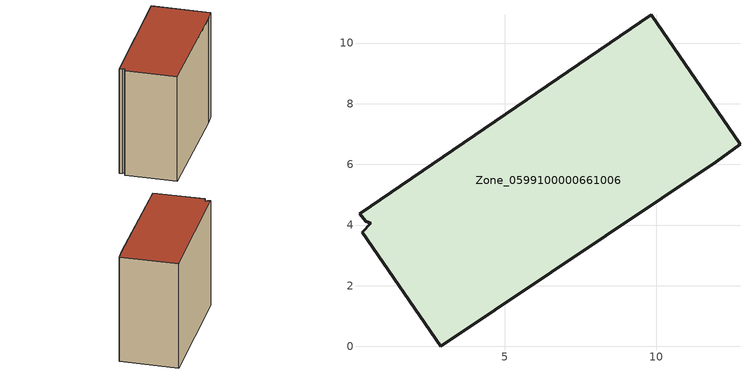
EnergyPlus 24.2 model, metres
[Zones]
Zone_0599100000661006
 floor ground (C_G): 0.42,4.12 0.22,4.37 9.83,10.94 12.76,6.66 11.97,6.08 2.9,0 0.31,3.77 0.59,4.06 z0
 wall outside (C_F): 11.97,6.08 12.76,6.66 9.83,10.94 0.22,4.37 0.42,4.12 0.59,4.06 0.31,3.77 2.9,0 11.97,6.08 z0:9.97
 roof outside (C_R): 0.22,4.37 0.42,4.12 0.59,4.06 0.31,3.77 2.9,0 11.97,6.08 12.76,6.66 9.83,10.94 z9.97
[BUILDING]
Pand.0599100000661006: North Axis=0; Terrain=City; Loads Convergence Tolerance Value=0.04; Temperature Convergence Tolerance Value=0.4; Solar Distribution=FullExterior; Maximum Number of Warmup Days=25; Minimum Number of Warmup Days=1
[Site:Location]
Rotterdam.The.Hague.AP_ZH_NLD Design_Conditions: Latitude=51.96; Longitude=4.45; Time Zone=1; Elevation=-4.5
[SITE:GROUNDTEMPERATURE:BUILDINGSURFACE]
18, 18, 18, 18, 18, 18, 18, 18, 18, 18, 18, 18
[MATERIAL] Thermal Absorptance=0.9; Solar Absorptance=0.7; Visible Absorptance=0.7
Name | Roughness | Thickness | Conductivity | Density | Specific Heat
G.TI.1946 | MediumSmooth | 0.15 | 1 | 540 | 1210
F.TI.1946 | Rough | 0.3 | 0.857143 | 1920 | 840
R.TI.1946 | MediumRough | 0.2 | 0.1 | 1500 | 1000
[CONSTRUCTION]
C_G: G.TI.1946
C_F: F.TI.1946
C_R: R.TI.1946
[ZONE]
Zone_0599100000661006: Type=1; Multiplier=1; Ceiling Height=Autocalculate; Volume=Autocalculate; Floor Area=autocalculate; Part of Total Floor Area=Yes
[ZONEINFILTRATION:DESIGNFLOWRATE]
Infil_Zone_0599100000661006: Zone or ZoneList or Space or SpaceList=Zone_0599100000661006; Schedule=AlwaysOn; Design Flow Rate Calculation Method=Flow/Area; Flow Rate per Floor Area=0.003; Constant Term Coefficient=1; Temperature Term Coefficient=0; Velocity Term Coefficient=0; Velocity Squared Term Coefficient=0
[HVACTEMPLATE:ZONE:IDEALLOADSAIRSYSTEM]
Zone_0599100000661006: Maximum Heating Supply Air Temperature=50; Minimum Cooling Supply Air Temperature=13; Maximum Heating Supply Air Humidity Ratio=0.0156; Minimum Cooling Supply Air Humidity Ratio=0.0077; Heating Limit=NoLimit; Cooling Limit=NoLimit; Dehumidification Control Type=ConstantSensibleHeatRatio; Cooling Sensible Heat Ratio=0.7; Dehumidification Setpoint=60; Humidification Control Type=None; Humidification Setpoint=30; Outdoor Air Method=None; Outdoor Air Flow Rate per Person=0.00944; Outdoor Air Flow Rate per Zone Floor Area=0; Outdoor Air Flow Rate per Zone=0; Demand Controlled Ventilation Type=None; Outdoor Air Economizer Type=NoEconomizer; Heat Recovery Type=None; Sensible Heat Recovery Effectiveness=0.7; Latent Heat Recovery Effectiveness=0.65
[ZONECONTROL:THERMOSTAT]
ThermostatControl_Zone_0599100000661006: Zone or ZoneList=Zone_0599100000661006; Control Type Schedule=DualSetpointControlType; Control 1=Thermostat_Zone_0599100000661006; Temperature Difference Between Cutout And Setpoint=0
[THERMOSTATSETPOINT:DUALSETPOINT]
Thermostat_Zone_0599100000661006: Heating Setpoint Temperature Schedule=HeatingSetpoint_Zone_0599100000661006; Cooling Setpoint Temperature Schedule=CoolingSetpoint_Zone_0599100000661006
[SCHEDULE:COMPACT]
HeatingSetpoint_Zone_0599100000661006: Through: 12/31, For: AllDays, Until: 24:00, 21
CoolingSetpoint_Zone_0599100000661006: Through: 12/31, For: AllDays, Until: 24:00, 24
DualSetpointControlType: Through: 12/31, For: AllDays, Until: 24:00, 4
AlwaysOn: Through: 12/31, For: AllDays, Until: 24:00, 1
